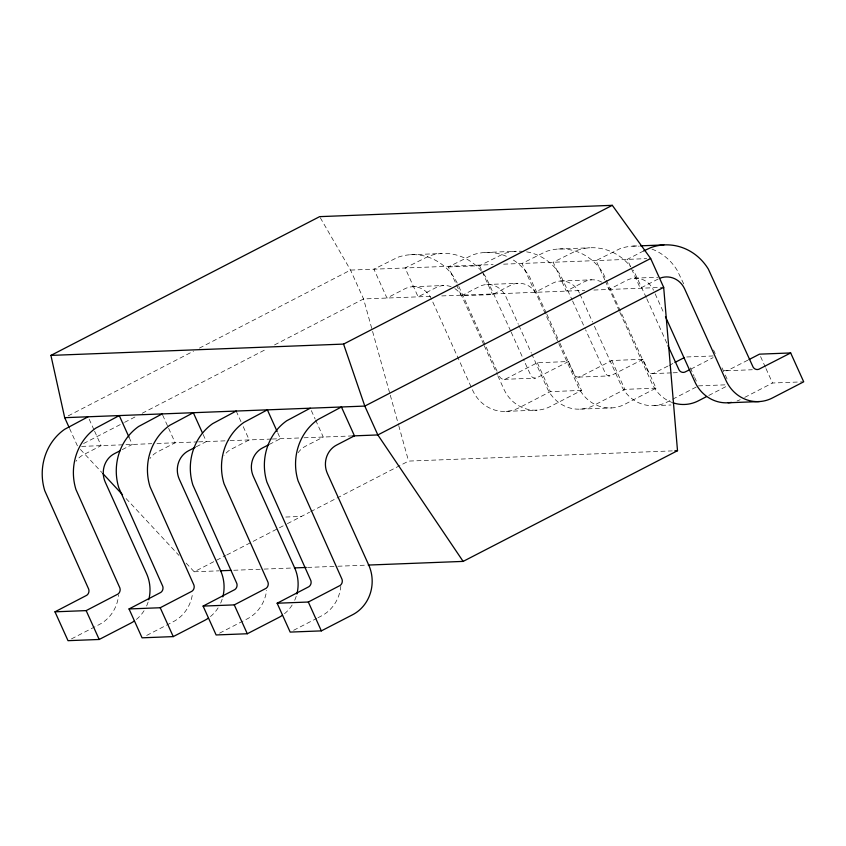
<?xml version="1.0" encoding="UTF-8"?>
<svg xmlns="http://www.w3.org/2000/svg" width="846" height="846" viewBox="0 0 846 846"><rect width="100%" height="100%" fill="white"/><g stroke="black" fill="none" stroke-linecap="round" stroke-linejoin="round"><path stroke-width="0.63" stroke-dasharray="4.23 3.17" d="M68.209 415.872L193.554 351.143M199.413 348.118L350.53 270.086L493.123 264.576M83.585 443.516L123.421 422.958M124.584 422.344L135.127 416.909M142.16 413.271L266.331 349.155M274.538 344.925L363.558 298.945L431.27 296.333M559.904 343.138L574.275 374.715A5.266 4.907 87.8 0 0 579.922 376.84L611.806 360.502L642.981 359.296L656.02 388.155L624.75 404.303A37.34 34.76 87.8 0 1 578.283 386.77L537.02 295.381A21.34 19.86 87.8 0 0 510.466 285.366L492.605 294.588L461.43 295.793L448.391 266.934L472.258 255.048A53.414 49.724 87.8 0 1 507.854 256.973M122.247 449.628L132.293 444.436L129.036 437.223M448.391 266.934L479.576 265.729L503.433 253.842A53.414 49.724 87.8 0 1 560.655 275.426L572.076 299.844M461.43 295.793L479.291 286.572A21.34 19.86 87.8 0 1 505.845 296.586L518.334 324.251M196.304 446.762L206.35 441.57L203.093 434.358M643.658 250.913L627.256 259.384L630.513 266.596M269.24 444.467L280.407 438.704L277.689 432.697M658.156 279.021L640.285 288.243L631.063 267.801M497.839 375.793L503.814 389.023A37.34 34.76 87.8 0 0 550.281 406.545L581.54 390.408L568.512 361.538L537.326 362.744L505.443 379.082A5.266 4.907 87.8 0 1 499.806 376.956L499.003 375.444M568.512 361.538L536.628 377.876A5.266 4.907 87.8 0 1 530.981 375.751L524.753 362.215M186.141 563.119L194.199 571.79L225.66 555.547M226.823 554.955L286.244 524.266M287.407 523.663L309.551 512.232M310.715 511.629L408.576 461.091L672.242 450.897M71.487 638.889L99.278 624.538A37.34 34.76 87.8 0 0 118.652 594.939M581.54 390.408L550.355 391.613L519.095 407.751A37.34 34.76 87.8 0 1 472.628 390.228L431.365 298.839A21.34 19.86 87.8 0 0 404.811 288.814L386.95 298.046L373.921 269.187L397.779 257.29A53.414 49.724 87.8 0 1 455 278.873L457.189 283.019M642.981 359.296L611.098 375.635A5.266 4.907 87.8 0 1 605.461 373.509L585.654 329.908M667.906 366.075L653.546 373.361A5.266 4.907 87.8 0 1 647.909 371.235L603.103 273.152A53.414 49.724 87.8 0 0 545.882 251.569L522.024 263.455L535.053 292.314L552.924 283.093A21.34 19.86 87.8 0 1 579.468 293.107M669.07 365.472L673.744 363.061M146.696 635.42L173.335 621.673A37.34 34.76 87.8 0 0 192.571 593.289M656.02 388.155L624.834 389.361L593.575 405.509A37.34 34.76 87.8 0 1 547.108 387.976L531.901 354.315M690.907 369.089L713.115 357.625M747.801 360.195L727.602 370.495A5.266 4.907 87.8 0 1 723.309 369.839M219.59 633.157L247.381 618.807A37.34 34.76 87.8 0 0 266.617 590.423M696.152 387.077L667.198 402.03A37.34 34.76 87.8 0 1 620.742 384.496L593.046 323.172M708.8 395.442L726.175 386.474M293.647 630.291L316.806 618.341M317.969 617.739L321.438 615.941A37.34 34.76 87.8 0 0 340.811 586.341M744.734 397.366L772.514 383.016L802.399 381.863M410.522 254.731L441.707 253.514M558.635 248.999L589.81 247.793M632.681 246.133L639.174 245.879M485.001 252.478L516.176 251.273M503.634 264.164L646.693 258.633M412.309 286.752L443.494 285.546M560.422 281.031L591.597 279.815M634.468 278.165L657.86 277.255M486.788 284.51L517.964 283.304M441.781 295.92L584.671 290.4M593.892 290.041L662.355 287.397M686.73 356.97L715.314 355.87M504.184 379.336L535.37 378.13M652.298 373.615L671.777 372.864M673.078 372.811L678.281 372.61M726.344 370.749L752.327 369.744M578.664 377.094L609.839 375.888M698.468 385.882L725.752 384.824M505.971 411.368L537.157 410.162M654.085 405.636L670.973 404.991M580.451 409.126L611.626 407.92M81.628 446.392L151.783 443.685M156.975 443.484L197.255 441.919M198.556 441.876L228.769 440.703M230.091 440.65L271.312 439.063M272.306 439.021L298.691 437.995M303.968 437.794L353.152 435.891M285.8 517.043L301.388 516.441M194.199 571.79L219.251 570.828M233.75 570.267L262.757 569.147M264.068 569.094L293.076 567.973M307.574 567.412L336.581 566.291M337.892 566.238L366.9 565.117M80.412 449.438L101.922 472.554M126.107 498.569L178.971 555.42M320.306 217.771L350.53 270.086L363.558 298.945L389.943 393.961M760.575 356.568L765.461 367.386M766 368.592L772.514 383.016M722.04 367.841L724.758 373.858M725.308 375.053L728.015 381.07M683.695 283.875L677.16 270.286A53.414 49.724 87.8 0 0 651.906 249.084M713.559 350.022L715.187 353.628M690.325 367.841L694.122 376.259M694.661 377.464L696.29 381.07M655.153 293.848L663.846 313.094M646.249 297.559L634.288 271.947A53.414 49.724 87.8 0 0 633.051 270.022M646.799 298.765L667.431 344.459M619.335 311.138L610.653 291.902A21.34 19.86 87.8 0 0 605.969 285.239M619.885 312.343L651.917 383.291A37.34 34.76 87.8 0 0 671.819 402.368M604.763 279.836L596.081 260.589L619.938 248.703A53.414 49.724 87.8 0 1 639.185 246.207M605.313 281.031L609.109 289.448L626.971 280.227A21.34 19.86 87.8 0 1 653.524 290.241M611.806 360.502L624.834 389.361M580.018 294.313L592.507 321.966M572.626 301.049L585.115 328.703M546.326 313.073L529.48 276.631A53.414 49.724 87.8 0 0 512.137 259.278M546.876 314.278L559.365 341.932M537.326 362.744L550.355 391.613M518.873 325.446L531.362 353.11M510.635 330.945L486.175 277.668A53.414 49.724 87.8 0 0 428.954 256.084L405.097 267.981L418.125 296.84L435.997 287.608A21.34 19.86 87.8 0 1 451.172 286.72M511.174 332.15L524.213 361.009M479.576 265.729L481.744 270.54M482.294 271.746L492.605 294.588M458.818 286.456L497.913 373.044M483.722 344.523L462.55 297.633A21.34 19.86 87.8 0 0 453.562 287.82M484.261 345.728L497.3 374.588M311.328 410.596L315.135 419.013M315.674 420.219L323.278 437.054L305.406 446.276A21.34 19.86 87.8 0 0 298.141 452.705M236.193 411.05L241.078 421.879M243.246 426.68L249.221 439.909L231.36 449.141A21.34 19.86 87.8 0 0 224.084 455.571M162.675 415.122L168.111 427.145M168.65 428.351L175.164 442.775L157.303 451.997A21.34 19.86 87.8 0 0 150.038 458.437M89.168 419.182L94.054 430.011M94.604 431.206L101.118 445.641L83.246 454.862A21.34 19.86 87.8 0 0 75.981 461.303M69.584 428.51L77.726 446.54M390.292 395.219L398.381 424.364M398.73 425.623L408.576 461.091M740.229 399.672A37.34 34.76 87.8 0 1 737.046 400.983M296.216 596.324A37.34 34.76 87.8 0 1 294.45 600.819M292.156 605.017A37.34 34.76 87.8 0 1 282.511 615.211M148.113 602.056A37.34 34.76 87.8 0 1 146.347 606.54M144.053 610.749A37.34 34.76 87.8 0 1 134.408 620.932M222.16 599.19A37.34 34.76 87.8 0 1 220.404 603.684M218.109 607.883A37.34 34.76 87.8 0 1 208.465 618.066M601.675 282.099A21.34 19.86 87.8 0 0 584.1 281.887L566.238 291.109L553.21 262.249L577.067 250.363A53.414 49.724 87.8 0 1 630.355 266.353"/><path stroke-width="1.27" d="M69.044 427.304L64.698 417.681L50.919 355.405L319.651 216.639L612.293 205.324L650.648 258.485L663.676 287.344L677.509 450.696L463.132 561.395L368.222 565.065M88.079 416.782L64.539 429.366A53.414 49.724 87.8 0 0 44.764 490.712L88.724 589.228A5.266 4.907 87.8 0 1 86.778 595.277L54.979 611.817L68.018 640.676L99.194 639.47L130.453 623.333A37.34 34.76 87.8 0 0 134.408 620.932M162.136 413.916L138.596 426.5A53.414 49.724 87.8 0 0 118.821 487.846L162.781 586.363A5.266 4.907 87.8 0 1 160.825 592.412L129.036 608.951L142.065 637.821L173.25 636.604L204.51 620.467A37.34 34.76 87.8 0 0 208.465 618.066M120.016 450.781L114.432 453.657A21.34 19.86 87.8 0 0 105.253 482.125L146.517 573.514A37.34 34.76 87.8 0 1 148.78 599.719M50.919 355.405L343.571 344.089L612.293 205.324M236.193 411.05L212.642 423.645A53.414 49.724 87.8 0 0 192.867 484.991L236.827 583.497A5.266 4.907 87.8 0 1 234.881 589.546L203.093 606.096L216.121 634.955L247.296 633.749L278.567 617.601A37.34 34.76 87.8 0 0 282.511 615.211M195.183 447.333L188.489 450.791A21.34 19.86 87.8 0 0 179.31 479.259L220.573 570.648A37.34 34.76 87.8 0 1 222.836 596.864M310.239 408.184L286.699 420.779A53.414 49.724 87.8 0 0 266.924 482.125L310.884 580.642A5.266 4.907 87.8 0 1 308.938 586.68L277.139 603.23L290.178 632.089L321.353 630.883L352.613 614.735A37.34 34.76 87.8 0 0 368.676 564.927L327.413 473.538A21.34 19.86 87.8 0 1 336.592 445.07L354.453 435.838L341.424 406.979L317.885 419.574A53.414 49.724 87.8 0 0 298.099 480.919L342.07 579.436A5.266 4.907 87.8 0 1 340.113 585.474L308.325 602.024L277.139 603.23M643.658 250.913L651.113 247.497A53.414 49.724 87.8 0 1 708.335 269.081L753.141 367.164A5.266 4.907 87.8 0 0 758.788 369.29L790.672 352.951L803.7 381.81L772.44 397.958A37.34 34.76 87.8 0 1 725.974 380.425L684.71 289.036A21.34 19.86 87.8 0 0 660.557 277.985M268.119 445.049L262.535 447.936A21.34 19.86 87.8 0 0 253.356 476.393L294.62 567.793A37.34 34.76 87.8 0 1 296.893 593.998M650.648 258.485L364.806 406.08L64.698 417.681M663.676 287.344L377.845 434.939L352.771 435.912M54.979 611.817L86.165 610.611L117.954 594.072A5.266 4.907 87.8 0 0 119.91 588.023L75.939 489.506A53.414 49.724 87.8 0 1 95.725 428.161L119.265 415.576L129.036 437.223M129.036 608.951L160.222 607.745L192.01 591.206A5.266 4.907 87.8 0 0 193.956 585.157L149.996 486.64A53.414 49.724 87.8 0 1 169.771 425.295L193.322 412.711L202.543 433.152M674.918 362.448L684.266 357.625M203.093 606.096L234.268 604.89L266.067 588.34A5.266 4.907 87.8 0 0 268.013 582.291L224.053 483.775A53.414 49.724 87.8 0 1 243.828 422.44L267.368 409.845L277.139 431.492M689.733 369.691L684.731 372.155A5.266 4.907 87.8 0 1 679.084 370.03L667.97 345.665M748.974 359.592L759.486 354.157L790.672 352.951M706.484 396.637L698.384 400.824A37.34 34.76 87.8 0 1 672.908 402.759M640.475 245.837L663.867 244.928M728.131 402.781L759.317 401.575M674.875 450.802L677.509 450.696M220.563 570.775L231.117 570.363M294.397 567.92L306.252 567.465M102.821 473.517L122.522 494.72M463.132 561.395L377.845 434.939L364.806 406.08L343.571 344.089M665.474 316.7L694.788 381.631A37.34 34.76 87.8 0 0 731.526 402.4M308.325 602.024L321.353 630.883M234.268 604.89L247.296 633.749M160.222 607.745L173.25 636.604M86.165 610.611L99.194 639.47"/></g></svg>
